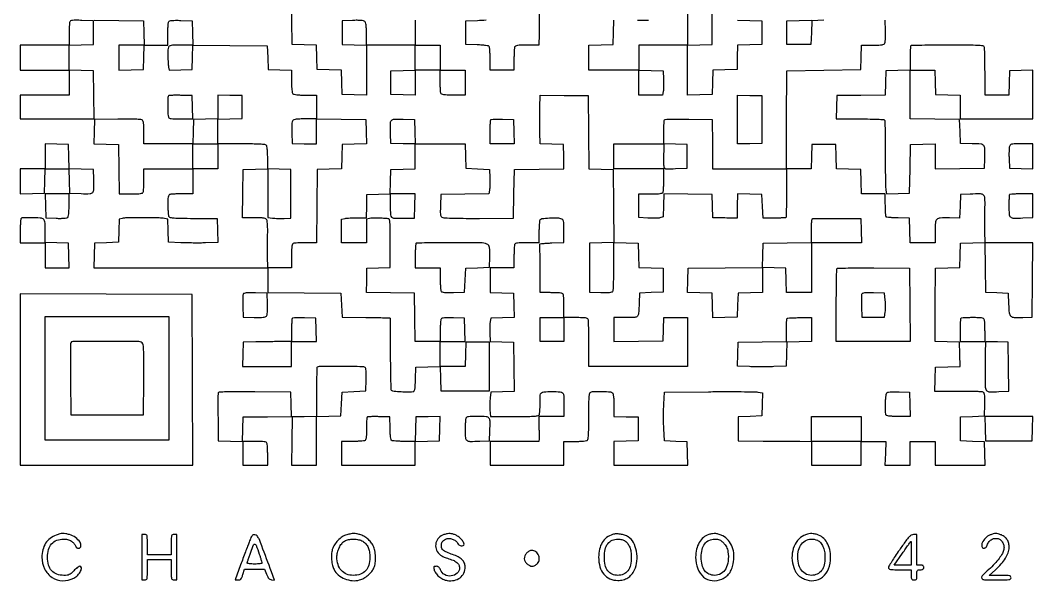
# Model space of a CAD drawing. Extents: x 179 to 1071, y 112 to 1107.
# Drawn here: x 179 to 1071, y 112 to 606 of the extents above; entities that cross this region are included whole.
import ezdxf

# ---------------------------------------------------------------- set-up
doc = ezdxf.new("R2010")
doc.units = 0

msp = doc.modelspace()

# ---------------------------------------------------------------- linework, layer by layer
for points in [[(527, 606), (527, 595), (527, 584), (505.5, 584), (484, 584), (484, 593.877555, 0.007345), (483.929838, 598.653266, 0.024181), (483.685192, 601.794146, 0.035127), (483.271246, 603.875583, 0.154085), (482.600715, 604.916414, 0.132968), (481.513859, 605.412685, 0.020746), (479.150171, 605.703614, 0.018924), (475.957683, 605.84141, 0.009044), (471.850715, 605.788859), (462.5, 605.5), (462.5, 595), (462.5, 584.5), (473.25, 584.216168), (484, 583.932337), (484, 561.932337), (484, 539.932337), (473.25, 540.216168), (462.5, 540.5), (462.216508, 551.216508), (461.933016, 561.933016), (451.216508, 562.216508), (440.5, 562.5), (440.216508, 573.216508), (439.933016, 583.933016), (429.216508, 584.216508), (418.5, 584.5), (418.23017, 605.73017), (417.96034, 626.96034)], [(636.273419, 616.670707, -0.000084), (636.201941, 607.245312, -0.000083), (636.136292, 598.954214, -0.000312), (636.090976, 593.75), (636, 584), (625.606989, 584, 0.005351), (620.039857, 583.940414, 0.030363), (617.086379, 583.69735, 0.063068), (615.398405, 583.23239, 0.205218), (614.606989, 582.418213, 0.07203), (614.367894, 581.361889, 0.005915), (614.178303, 578.534475, 0.007831), (614.044305, 575.140776, 0.005951), (614, 571.418213), (614, 562), (603.5, 562), (593, 562), (592.984687, 571.75, 0.007309), (592.922789, 575.573123, 0.010173), (592.747767, 578.991726, 0.006962), (592.504905, 581.827893, 0.117226), (592.199653, 582.711195, 0.199883), (591.411, 583.262532, 0.01918), (589.055937, 583.684251, 0.019108), (585.800174, 584.012968, 0.00836), (581.464966, 584.211195), (571.5, 584.5), (571.5, 595), (571.5, 605.5), (581.7397, 605.784869, 0.013482), (589.526579, 606.211819, 0.195806)], [(244, 606.039005), (265.75, 605.769502), (287.5, 605.5), (287.783832, 594.75), (288.067663, 584), (277.033832, 584), (266, 584), (266, 572.966168), (266, 561.932337), (276.75, 562.216168), (287.5, 562.5), (287.783832, 573.25), (288.067663, 584), (298.533832, 584), (309, 584), (309.015313, 593.75, -0.007755), (309.080714, 597.578609, -0.010675), (309.266219, 601.014355, -0.007585), (309.524351, 603.860149, -0.115445), (309.847958, 604.788231, -0.19692), (310.705135, 605.395734, -0.033714), (312.717063, 605.721018, -0.023663), (315.804805, 605.861823, -0.006827), (320.582645, 605.788231), (330.5, 605.5), (330.783832, 594.75), (331.067663, 584), (320.601219, 584, 0.004686), (314.657784, 583.944302, 0.035011), (311.849571, 583.694458, 0.087762), (310.338187, 583.170341, 0.190917), (309.574558, 582.23491, 0.070426), (309.16352, 579.792241, 0.007886), (309.105211, 574.142919, 0.010009), (309.250557, 568.43709, 0.033398), (309.670042, 564.715977), (310.173856, 561.931953), (320.336928, 562.215977), (330.5, 562.5), (330.78397, 573.263621), (331.06794, 584.027242), (363.78397, 583.763621), (396.5, 583.5), (397, 573), (397.5, 562.5), (407.75, 562.215017), (418, 561.930034), (418, 552.165017, 0.00874), (418.074375, 547.910654, 0.018513), (418.311444, 544.622935, 0.019392), (418.672291, 542.199003, 0.150838), (419.2, 541.2, 0.150969), (420.200304, 540.671932, 0.019349), (422.630442, 540.311224, 0.018472), (425.928253, 540.074295, 0.008695), (430.2, 540), (440, 540), (440, 529.5), (440, 519), (430.122445, 519, 0.007345), (425.346734, 518.929838, 0.024181), (422.205854, 518.685192, 0.035127), (420.124417, 518.271246, 0.154085), (419.083586, 517.600715, 0.132968), (418.587315, 516.513859, 0.020746), (418.296386, 514.150171, 0.018924), (418.15859, 510.957683, 0.009044), (418.211141, 506.850715), (418.5, 497.5), (429.25, 497.216168), (440, 496.932337), (440, 507.985671), (440, 519.039005), (461.75, 518.769502), (483.5, 518.5), (483.783485, 507.784171), (484.06697, 497.068343), (473.283485, 496.784171), (462.5, 496.5), (462.216508, 485.783492), (461.933016, 475.066984), (451.216508, 474.783492), (440.5, 474.5), (440.236147, 442.25), (439.972294, 410), (430.567934, 410, 0.005959), (426.850679, 409.955694, 0.007839), (423.461455, 409.821697, 0.005926), (420.637792, 409.632097, 0.072001), (419.581787, 409.393011, 0.205218), (418.76761, 408.601595, 0.063068), (418.30265, 406.913621, 0.030363), (418.059586, 403.960143, 0.005351), (418, 398.393011), (418, 388), (407.5, 388), (397, 388), (396.93983, 398.25, -0.001364), (396.925152, 402.921535, -0.000796), (396.931747, 408.523171, -0.000795), (396.956201, 414.132298, -0.001348), (396.996809, 418.828882, 0.008224), (396.97378, 423.339436, 0.017154), (396.777643, 426.847205, 0.017952), (396.447451, 429.452605, 0.133475), (395.934534, 430.578882, 0.152021), (394.880504, 431.26395, 0.036769), (392.81849, 431.684313, 0.024666), (389.684896, 431.930106, 0.007239), (384.857668, 432), (374.960225, 432), (375.230112, 453.25), (375.5, 474.5), (386.25, 474.783832), (397, 475.067663), (397, 453.647375), (397, 432.227088), (401.25, 431.678733, 0.016067), (403.301178, 431.480832, 0.00715), (406.014062, 431.345746, 0.007069), (408.891945, 431.284394, 0.009493), (411.5, 431.31519), (417.5, 431.5), (417.5, 453), (417.5, 474.5), (407.25, 474.784983), (397, 475.069966), (397, 484.834983, 0.00874), (396.925625, 489.089346, 0.018513), (396.688556, 492.377065, 0.019392), (396.327709, 494.800997, 0.150838), (395.8, 495.8, 0.175156), (394.538104, 496.391927, 0.00933), (390.045513, 496.721154, 0.010454), (383.593081, 496.937931, 0.003169), (373.8, 497), (353, 497), (353, 507.966168), (353, 518.932337), (363.75, 519.216168), (374.5, 519.5), (374.5, 529.5), (374.5, 539.5), (363.75, 539.783832), (353, 540.067663), (353, 529.567663), (353, 519.067663), (342.25, 518.783832), (331.5, 518.5), (331.216168, 507.75), (330.932337, 497), (309.466168, 497), (288, 497), (288, 506.877555, 0.007431), (287.929625, 511.612619, 0.023668), (287.686183, 514.765909, 0.033485), (287.27857, 516.870358, 0.156203), (286.62212, 517.89865, 0.155745), (285.27761, 518.441468, 0.008655), (280.705807, 518.70418, 0.010005), (274.276081, 518.833319, 0.003345), (264.87212, 518.771094), (244.5, 518.5), (244.216515, 507.784171), (243.93303, 497.068343), (254.716515, 496.784171), (265.5, 496.5), (265.769502, 474.75), (266.039005, 453), (276.412514, 453, 0.005366), (281.968078, 453.059623, 0.030411), (284.916741, 453.302749, 0.063154), (286.602242, 453.767793, 0.205063), (287.393011, 454.581787, 0.07203), (287.632106, 455.638111, 0.005915), (287.821697, 458.465525, 0.007831), (287.955695, 461.859224, 0.005951), (288, 465.581787), (288, 475), (309.5, 475), (331, 475), (331, 464), (331, 453), (321.581787, 453, 0.005951), (317.859224, 452.955695, 0.007831), (314.465525, 452.821697, 0.005915), (311.638111, 452.632106, 0.07203), (310.581787, 452.393011, 0.190061), (309.785864, 451.663266, 0.071459), (309.315682, 450.197627, 0.035402), (309.070745, 447.679954, 0.006995), (309.015313, 443.143011, 0.010026), (309.089934, 439.724252, 0.013065), (309.302617, 436.601572, 0.010699), (309.601717, 434.024175, 0.107124), (309.971868, 433.011278, 0.213937), (311.196866, 432.199067, 0.023054), (314.656671, 431.78939, 0.014653), (320.462635, 431.542734, 0.002402), (331.706555, 431.448861), (352.5, 431.375166), (352.783193, 420.750572), (353.066386, 410.125978), (342.283193, 409.812989, -0.005957), (337.359396, 409.728763, -0.003444), (331.436313, 409.738815, -0.003441), (325.492668, 409.830753, -0.005769), (320.5, 410), (309.5, 410.5), (309.215811, 420.678054), (308.931622, 430.856108), (306.215811, 431.332062, 0.040289), (301.431141, 431.778111, 0.002526), (287.244385, 431.882648, 0.002188), (272.891241, 431.853095, 0.049504), (268.784189, 431.418763), (266.068378, 430.856108), (265.784189, 420.678054), (265.5, 410.5), (255, 410), (244.5, 409.5), (244.216168, 398.75), (243.932337, 388), (320.466168, 388), (397, 388), (397, 377.013853), (397, 366.027706), (429.25, 365.763853), (461.5, 365.5), (462, 355), (462.5, 344.5), (483.414282, 344.252384, -0.001613), (491.458792, 344.131188, -0.002619), (498.29212, 343.97038, -0.000395), (504.342878, 343.791482, -0.191037), (504.693248, 343.640085, -0.195791), (504.842618, 343.285515, -0.000187), (504.947117, 334.309265, -0.001812), (505.023944, 324.256515, -0.001106), (505.045373, 312.387701, 0.002429), (505.09849, 300.456831, 0.003811), (505.272153, 290.201511, 0.00108), (505.510101, 281.29643, 0.134831), (505.835026, 280.234465, 0.229937), (507.093376, 279.456348, 0.008001), (512.983208, 278.949801, 0.015289), (519.356243, 278.699747, 0.019668), (525.216168, 278.879639, 0.241101), (526.132555, 279.432929, 0.093391), (526.682064, 280.857316, 0.03447), (527.001839, 283.674162, 0.004432), (527.216168, 289.75), (527.5, 300.5), (538.215829, 300.783485), (548.931657, 301.06697), (549.215829, 290.283485), (549.5, 279.5), (571, 279.5), (592.5, 279.5), (592.5, 301), (592.5, 322.5), (582, 322.5), (571.5, 322.5), (571.216168, 311.75), (570.932337, 301), (559.966168, 301), (549, 301), (549, 312), (549, 323), (560.034983, 323), (571.069966, 323), (570.784983, 333.25), (570.5, 343.5), (560.582645, 343.788231, 0.006827), (555.804805, 343.861823, 0.023663), (552.717063, 343.721018, 0.033714), (550.705135, 343.395734, 0.19692), (549.847958, 342.788231, 0.113964), (549.524772, 341.869999, 0.008157), (549.266219, 339.16123, 0.011132), (549.080746, 335.886984, 0.008167), (549.015313, 332.25), (549, 323), (538.019888, 323), (527.039775, 323), (526.769888, 344.25), (526.5, 365.5), (505.216371, 365.769986), (483.932742, 366.039971), (484.216371, 376.769986), (484.5, 387.5), (494.75, 387.784983), (505, 388.069966), (505, 409.534983, 0.001702), (504.95595, 422.472275, 0.018479), (504.72765, 427.685727, 0.048975), (504.249394, 430.335193, 0.308812), (503.25, 431.168965, 0.014066), (499.108108, 431.451561, 0.007845), (494.053654, 431.574426, 0.006793), (489.294433, 431.550765, 0.037698), (486.75, 431.311096), (484, 430.841089), (484, 420.420545), (484, 410), (473, 410), (462, 410), (462, 420.375), (462, 430.75), (465.125, 431.375, -0.028125), (466.82748, 431.61693, -0.006996), (469.635036, 431.816406, -0.00713), (472.859269, 431.954092, -0.007104), (476.090017, 432), (483.930034, 432), (484.215017, 442.25), (484.5, 452.5), (494.75, 452.784983), (505, 453.069966), (505, 442.651614, 0.010411), (505.165994, 434.680641, 0.202499), (506.196609, 432.49849, 0.1776), (508.532983, 431.569565, 0.00767), (517.5, 431.465944), (526.5, 431.5), (526.783832, 442.25), (527.067663, 453), (516, 453), (504.932337, 453), (505.216168, 463.75), (505.5, 474.5), (516.25, 474.783832), (527, 475.067663), (527, 486.033832), (527, 497), (548.966168, 497), (570.932337, 497), (571.216168, 486.25), (571.5, 475.5), (582, 475), (592.5, 474.5), (592.748108, 467, -0.007634), (592.803444, 463.891684, -0.007426), (592.764794, 460.754244, -0.007356), (592.649308, 457.998453, -0.027246), (592.456503, 456.269767), (591.91679, 453.039533), (570.708395, 452.769767), (549.5, 452.5), (549.213656, 442.739067, 0.004035), (549.082314, 436.561383, 0.050094), (549.285832, 434.225782, 0.147748), (549.929746, 432.990136, 0.114834), (551.213656, 432.170159, 0.077712), (552.941581, 431.847546, 0.001645), (561.640886, 431.619768, 0.003769), (571.838204, 431.463241, 0.002527), (583.5, 431.431092), (613.5, 431.5), (614, 453), (614.5, 474.5), (636.283633, 474.769596), (658.067266, 475.039192), (657.783633, 485.769596), (657.5, 496.5), (647.340048, 496.783989), (637.180096, 497.067978), (636.840048, 507.463455, -0.005238), (636.7338, 512.243402, -0.002925), (636.699469, 518.062996, -0.002917), (636.733524, 523.94857, -0.004734), (636.838997, 528.949095), (637.177994, 540.039257), (658.338997, 539.769629), (679.5, 539.5), (679.763809, 507.283692), (680.027617, 475.067383), (690.763809, 474.783692), (701.5, 474.5), (701.763808, 442.283972), (702.027617, 410.067944), (691.263808, 409.783972), (680.5, 409.5), (680.5, 388), (680.5, 366.5), (690.417355, 366.211769, 0.006827), (695.195195, 366.138177, 0.023663), (698.282937, 366.278982, 0.033714), (700.294865, 366.604266, 0.19692), (701.152042, 367.211769, 0.130376), (701.481255, 368.253532, 0.002272), (701.733781, 374.226833, 0.005576), (701.919662, 381.225379, 0.003666), (701.984687, 389.283832), (702, 410.067663), (712.75, 409.783832), (723.5, 409.5), (723.783492, 398.783492), (724.066984, 388.066984), (734.783492, 387.783492), (745.5, 387.5), (745.5, 377), (745.5, 366.5), (735, 366), (724.5, 365.5), (724.24922, 357, -0.007926), (723.829771, 347.756564, -0.170244), (722.785637, 345.27627, -0.199796), (720.471708, 344.184972, -0.011573), (712.480948, 344), (702, 344), (702, 333.480498), (702, 322.960995), (723.75, 323.230498), (745.5, 323.5), (745.784983, 333.75), (746.069966, 344), (756.534983, 344), (767, 344), (767, 322.5), (767, 301), (756.75, 300.92567, -0.001348), (751.338843, 300.901015, -0.00038), (742.901562, 300.891724, -0.000383), (733.365995, 300.895771, -0.000404), (724, 300.914488, 0.000074), (714.597325, 300.939484, 0.000069), (704.951563, 300.962372, 0.000068), (696.366539, 300.980388, 0.00023), (690.75, 300.988818), (680, 301), (680, 320.918213, 0.00284), (679.955997, 328.665423, 0.004216), (679.821697, 335.4501, 0.001919), (679.636501, 341.224124, 0.082815), (679.393011, 342.418213, 0.205218), (678.601595, 343.23239, 0.063068), (676.913621, 343.69735, 0.030363), (673.960143, 343.940414, 0.005351), (668.393011, 344), (658, 344), (658, 354.393011, 0.005351), (657.940414, 359.960143, 0.030363), (657.69735, 362.913621, 0.063068), (657.23239, 364.601595, 0.205218), (656.418213, 365.393011, 0.070946), (655.373807, 365.631778, 0.006338), (652.68135, 365.821697, 0.008159), (649.449196, 365.955669, 0.006277), (645.918213, 366), (637, 366), (637, 387, 0.001113), (636.981958, 395.103968, 0.00176), (636.926563, 402.051562, 0.000393), (636.851697, 408.148204, 0.077325), (636.75, 408.75, -0.474795), (636.945705, 409.058842, -0.00532), (639.73125, 409.363063, -0.011337), (643.145136, 409.621204, -0.006601), (647.25, 409.783832), (658, 410.067663), (658, 420.058583, 0.003895), (657.949418, 426.55166, 0.054245), (657.660283, 428.872118, 0.15464), (656.910921, 430.124524, 0.090604), (655.402241, 431.037168, 0.089758), (651.762346, 431.715644, 0.018421), (645.202153, 431.50834, 0.012933), (638.609669, 430.884866, 0.224944), (636.833314, 429.764536, 0.114529), (636.515762, 428.859726, 0.007956), (636.261917, 426.15427, 0.010974), (636.079668, 422.885292, 0.008023), (636.015313, 419.25), (636, 410), (625.606989, 410, 0.005351), (620.039857, 409.940414, 0.030363), (617.086379, 409.69735, 0.063068), (615.398405, 409.23239, 0.205218), (614.606989, 408.418213, 0.07203), (614.367894, 407.361889, 0.005915), (614.178303, 404.534475, 0.007831), (614.044305, 401.140776, 0.005951), (614, 397.418213), (614, 388), (603.5, 388), (593, 388), (593, 377.034983), (593, 366.069966), (603.25, 365.784983), (613.5, 365.5), (613.783473, 354.785353), (614.066946, 344.070705), (603.791339, 343.785353), (593.515732, 343.5), (593.007866, 340.64126, 0.031897), (592.831638, 339.075052, 0.007663), (592.74548, 336.461117, 0.007839), (592.739627, 333.451725, 0.007699), (592.827811, 330.425384), (593.155621, 323.068248), (603.327811, 322.784124), (613.5, 322.5), (613.769404, 300.785197), (614.038809, 279.070395), (603.769404, 278.785197), (593.5, 278.5), (593, 273.5, 0.013845), (592.832182, 271.172593, 0.007325), (592.746404, 268.279688, 0.007284), (592.745142, 265.31545, 0.011179), (592.838821, 262.75), (593.177642, 257), (614.481832, 257, 0.002055), (626.549959, 257.049604, 0.015963), (632.178772, 257.275685, 0.030178), (635.338979, 257.696571, 0.258446), (636.393011, 258.581787, 0.070792), (636.631732, 259.624523, 0.006399), (636.821697, 262.298855, 0.008206), (636.955666, 265.509236, 0.006324), (637, 269.0144, -0.013474), (637.179321, 275.667368, -0.192867), (638.15893, 277.775752, -0.178564), (640.356168, 278.708327, -0.011241), (647.5, 278.890559, -0.012975), (654.67426, 278.72606, -0.197542), (656.878189, 277.691359, -0.17721), (657.840537, 275.356967, -0.010061), (658, 267.432612), (658, 257), (646.939812, 257), (635.879624, 257), (636.005865, 248.25, -0.001027), (636.04936, 244.734939, -0.001212), (636.07562, 241.409375, -0.001058), (636.085045, 238.601305, -0.007648), (636.066053, 237.25), (636, 235), (614.5, 235), (593, 235), (593, 224.5), (593, 214), (625.5, 214), (658, 214), (658, 224.5), (658, 235), (667.8, 235, 0.008695), (672.071747, 235.074295, 0.018472), (675.369558, 235.311224, 0.019349), (677.799696, 235.671932, 0.150969), (678.8, 236.2, 0.17439), (679.389768, 237.45245, 0.009688), (679.720287, 241.827164, 0.01072), (679.937595, 248.106122, 0.003289), (680, 257.593011, -0.002197), (680.050113, 268.997733, -0.01678), (680.277098, 274.354935, -0.03233), (680.70203, 277.358607, -0.255133), (681.581787, 278.393011, -0.087326), (684.868036, 279.032511, -0.012209), (691.81935, 278.98781, -0.008428), (698.924892, 278.648595, -0.182186), (700.8, 277.8, -0.150842), (701.32772, 276.800954, -0.01939), (701.688563, 274.376818, -0.018512), (701.925628, 271.088767, -0.008739), (702, 266.833832), (702, 257.067663), (712.75, 256.783832), (723.5, 256.5), (723.5, 246), (723.5, 235.5), (712.75, 235.216168), (702, 234.932337), (702, 224.466168), (702, 214), (734.534983, 214), (767.069966, 214), (766.784983, 224.25), (766.5, 234.5), (756.5, 235), (746.5, 235.5), (746, 246.25, -0.007319), (745.844124, 251.143845, -0.004301), (745.79375, 257, -0.004301), (745.844124, 262.856155, -0.007319), (746, 267.75), (746.5, 278.5), (785.5, 278.793658, -0.00153), (800.753032, 278.861826, -0.00218), (814.302248, 278.821847, -0.001205), (825.751832, 278.710561, -0.032341), (828.78425, 278.477249), (833.0685, 277.867182), (832.78425, 267.683591), (832.5, 257.5), (822, 257), (811.5, 256.5), (811.5, 246), (811.5, 235.5), (833.5, 235.320665, 0.000052), (842.674575, 235.246823, 0.000048), (852.048437, 235.173251, 0.000048), (860.365361, 235.109579, 0.000166), (865.75, 235.070665), (876, 235), (876, 224.5), (876, 214), (898, 214), (920, 214), (920, 224.5), (920, 235), (930.75, 235.00211), (941.5, 235.00422), (941.185662, 224.50211), (940.871323, 214), (951.935662, 214), (963, 214), (963, 224.5), (963, 235), (974, 235), (985, 235), (985, 224.5), (985, 214), (1007.034983, 214), (1029.069966, 214), (1028.784983, 224.25), (1028.5, 234.5), (1018, 235), (1007.5, 235.5), (1007.5, 246), (1007.5, 256.5), (1018, 257), (1028.5, 257.5), (1028.788231, 267.417355, 0.006892), (1028.861065, 272.186171, 0.023491), (1028.719891, 275.287814, 0.033233), (1028.394279, 277.319727, 0.190435), (1027.788231, 278.202357, 0.126042), (1026.841025, 278.539517, 0.007539), (1023.794043, 278.771927, 0.010934), (1020.116063, 278.916114, 0.007831), (1016, 278.922923, -0.00193), (1011.23499, 278.874573, -0.001151), (1005.563499, 278.851971, -0.001152), (999.912538, 278.855469, -0.001994), (995.216168, 278.887922), (984.932337, 279), (985.216168, 289.75), (985.5, 300.5), (996.283485, 300.784171), (1007.06697, 301.068343), (1006.783485, 311.784171), (1006.5, 322.5), (995.736192, 322.783972), (984.972383, 323.067944), (985.236192, 355.283972), (985.5, 387.5), (996.216508, 387.783492), (1006.933016, 388.066984), (1007.216508, 398.783492), (1007.5, 409.5), (1018.230404, 409.783633), (1028.960808, 410.067266), (1029.230404, 388.283633), (1029.5, 366.5), (1039.5, 366), (1049.5, 365.5), (1049.78602, 355.765906, 0.018563), (1050.288309, 348.223421, 0.181953), (1051.69017, 345.419268, 0.179528), (1054.602547, 344.215405, 0.01798), (1062.259538, 344.209712), (1070.5, 344.5), (1070.763664, 377.25), (1071.027329, 410), (1050.013664, 410), (1029, 410), (1028.914061, 420.25, -0.00191), (1028.892623, 424.947798, -0.001083), (1028.900725, 430.635728, -0.001082), (1028.933707, 436.367535, -0.001783), (1028.98934, 441.212054, 0.012933), (1028.900453, 449.430724, 0.204244), (1027.735056, 451.908602, 0.182712), (1025.080826, 452.928295, 0.010014), (1016, 452.795054), (1007.5, 452.5), (1007, 442.065722), (1006.5, 431.631443), (997.704684, 431.826653, 0.015735), (989.53858, 431.750904, 0.179481), (986.615159, 430.528927, 0.189304), (985.276959, 427.726614, 0.017835), (985, 419.964816), (985, 410), (974.033832, 410), (963.067663, 410), (962.783832, 420.75), (962.5, 431.5), (952.560598, 431.772735, -0.005103), (948.710893, 431.917699, -0.007801), (945.376729, 432.129521, -0.003444), (942.555841, 432.372536, -0.174895), (942.062331, 432.604335, -0.174373), (941.694292, 433.38585, -0.008212), (941.462677, 436.333159, -0.008696), (941.264525, 440.772269, -0.002012), (941.091064, 448.25), (941, 453), (930.533832, 453), (920.067663, 453), (919.783832, 463.75), (919.5, 474.5), (908.783492, 474.783492), (898.066984, 475.066984), (897.783492, 485.783492), (897.5, 496.5), (887, 496.5), (876.5, 496.5), (876.216168, 485.75), (875.932337, 475), (864.955546, 475), (853.978755, 475), (854.239377, 518.25), (854.5, 561.5), (887, 562), (919.5, 562.5), (919.783832, 573.25), (920.067663, 584), (929.998648, 584, 0.005385), (935.524379, 584.059517, 0.035098), (938.289555, 584.31382, 0.079858), (939.85055, 584.833289, 0.168676), (940.714816, 585.75, 0.082259), (941.155485, 587.42264, 0.017018), (941.336874, 590.471603, 0.012015), (941.343067, 595.025339, 0.003275), (941.132935, 602.215017), (941, 605.930034)], [(811, 606.067663), (821.75, 605.783832), (832.5, 605.5), (832.5, 595), (832.5, 584.5), (821.783492, 584.216508), (811.066984, 583.933016), (810.783492, 573.216508), (810.5, 562.5), (799.783492, 562.216508), (789.066984, 561.933016), (788.783492, 551.216508), (788.5, 540.5), (777.75, 540.216168), (767, 539.932337), (767, 561.966168), (767, 584), (745.5, 584), (724, 584), (724, 573.033832), (724, 562.067663), (734.75, 561.783832), (745.5, 561.5), (745.80649, 554, -0.008667), (745.879612, 550.890231, -0.00841), (745.846169, 547.748438, -0.008349), (745.724159, 544.987404, -0.030569), (745.511177, 543.25), (744.909374, 540), (734.454687, 540), (724, 540), (724, 551), (724, 562), (702, 562), (680, 562), (680, 572.966168), (680, 583.932337), (690.75, 584.216168), (701.5, 584.5), (701.783832, 595.25), (702.067663, 606)], [(722.833832, 606, 0.003175), (732.609845, 606.062087, 0.010469)]]:
    msp.add_lwpolyline(points, format="xyb")
for points in [[(767, 605.466168), (767, 583.932337), (777.75, 584.216168), (788.5, 584.5), (788.748715, 605.75), (788.997429, 627), (777.998715, 627), (767, 627)], [(832.5, 518.5), (832.5, 497.5), (821.75, 497.216168), (811, 496.932337), (811, 518.5), (811, 540.067663), (821.75, 539.783832), (832.5, 539.5)], [(353, 486), (353, 475), (342, 475), (331, 475), (331, 486), (331, 497), (342, 497), (353, 497)], [(179, 289.506286), (179, 214), (255.006326, 214), (331.012652, 214), (330.756326, 289.25), (330.5, 364.5), (254.75, 364.756286), (179, 365.012572)], [(310, 290.5), (310, 236), (255.5, 236), (201, 236), (201, 290.5), (201, 345), (255.5, 345), (310, 345)], [(658, 333.5), (658, 323), (647.5, 323), (637, 323), (637, 333.5), (637, 344), (647.5, 344), (658, 344)], [(920, 246), (920, 235), (898, 235), (876, 235), (876, 246), (876, 257), (898, 257), (920, 257)], [(1029.216168, 246.25), (1029.5, 235.5), (1050, 235.5), (1070.5, 235.5), (1070.783832, 246.25), (1071.067663, 257), (1050, 257), (1028.932337, 257)]]:
    msp.add_lwpolyline(points, close=True)
for points in [[(222.619905, 604.451872, 0.071617), (222.375852, 603.377748, 0.006076), (222.182097, 600.544363, 0.007957), (222.045258, 597.143198, 0.006075), (222, 593.418213), (222, 584), (200.5, 584), (179, 584), (179, 573), (179, 562), (200.5, 562), (222, 562), (222, 551), (222, 540), (200.5, 540), (179, 540), (179, 529.5), (179, 519), (211.519888, 519), (244.039775, 519), (243.769888, 540.25), (243.5, 561.5), (232.75, 561.783832), (222, 562.067663), (222, 573), (222, 583.932337), (232.75, 584.216168), (243.5, 584.5), (243.5, 595), (243.5, 605.5), (233.369905, 605.783659, 0.005077), (227.789027, 605.883234, 0.032748), (224.976461, 605.720524, 0.074653), (223.405548, 605.281886, 0.198307)], [(549, 573), (549, 562), (560, 562), (571, 562), (571, 551), (571, 540), (560.606989, 540, -0.005351), (555.039857, 540.059586, -0.030363), (552.086379, 540.30265, -0.063068), (550.398405, 540.76761, -0.205218), (549.606989, 541.581787, -0.07203), (549.367894, 542.638111, -0.005915), (549.178303, 545.465525, -0.007831), (549.044305, 548.859224, -0.005951), (549, 552.581787), (549, 562), (538, 562), (527, 562), (527, 550.966168), (527, 539.932337), (516.25, 540.216168), (505.5, 540.5), (505.5, 551), (505.5, 561.5), (516.25, 561.783832), (527, 562.067663), (527, 573.033832), (527, 584), (538, 584), (549, 584)], [(963.666667, 583.333333, 0.178489), (963.399823, 582.754766, 0.004541), (963.195833, 579.837021, 0.009138), (963.048278, 576.362473, 0.006042), (963, 572.367165), (963, 562.067663), (952.25, 561.783832), (941.5, 561.5), (941.216369, 550.76979), (940.932738, 540.03958), (919.716369, 539.76979), (898.5, 539.5), (898.215017, 529.25), (897.930034, 519), (918.906, 519, -0.003616), (927.740472, 518.936115, -0.008073), (934.455486, 518.730509, -0.003692), (939.747448, 518.443725, -0.243577), (940.506607, 517.98931, -0.133414), (940.759873, 517.135345, -0.000788), (940.938185, 508.833338, -0.003222), (941.066069, 499.328789, -0.002036), (941.098652, 488.23931, 0.001901), (941.128667, 476.990291, 0.002691), (941.247353, 466.97759, 0.001537), (941.418917, 458.530902, 0.038218), (941.650639, 456.216315), (942.23522, 452.932631), (952.36761, 453.216315), (962.5, 453.5), (963, 475), (963.5, 496.5), (974.25, 496.783832), (985, 497.067663), (985, 486.014329), (985, 474.960995), (1006.75, 475.230498), (1028.5, 475.5), (1028.795054, 484, 0.010012), (1028.925177, 492.86687, 0.174565), (1027.948742, 495.533568, 0.200378), (1025.54295, 496.781878, 0.013827), (1017.7397, 497.215131), (1007.5, 497.5), (1007, 508), (1006.5, 518.5), (984.75, 518.769502), (963, 519.039005), (963, 540.519502), (963, 562), (973.966168, 562), (984.932337, 562), (985.216168, 551.25), (985.5, 540.5), (996.25, 540.216168), (1007, 539.932337), (1007, 529.466168), (1007, 519), (1039, 519), (1071, 519), (1071, 540.534983), (1071, 562.069966), (1060.75, 561.784983), (1050.5, 561.5), (1050.216168, 550.75), (1049.932337, 540), (1039.466168, 540), (1029, 540), (1029, 560.418213, 0.002771), (1028.956005, 568.357109, 0.004125), (1028.821697, 575.303225, 0.001841), (1028.636631, 581.220565, 0.083055), (1028.393011, 582.418213, 0.278712), (1027.202148, 583.343899, 0.017064), (1022.528322, 583.732753, 0.010947), (1014.354937, 583.953394, 0.001274), (996.059678, 584, 0.001967), (983.848591, 583.951968, 0.003178), (973.457114, 583.804167, 0.000574), (964.302448, 583.605242, 0.192974)], [(309.699448, 539.366114, 0.193402), (309.114208, 537.994573, 0.004076), (309.015901, 530.475546, 0.006902), (309.080023, 523.256213, 0.086143), (309.606989, 520.581787, 0.205495), (310.399564, 519.767284, 0.062914), (312.091976, 519.302474, 0.030277), (315.054089, 519.059519, 0.005326), (320.641972, 519), (331.069966, 519), (330.784983, 529.25), (330.5, 539.5), (320.449448, 539.782781, 0.006672), (316.547259, 539.840477, 0.010046), (313.145783, 539.777033, 0.005301), (310.300668, 539.636532, 0.183378)], [(526.784178, 507.715822), (527.068357, 496.931643), (516.284178, 497.215822), (505.5, 497.5), (505.204946, 506, -0.009619), (505.065344, 515.028591, -0.179386), (506.048609, 517.650621, -0.210395), (508.4457, 518.785832, -0.013848), (516.277755, 518.784677), (526.5, 518.5)], [(613.783832, 507.75), (614.067663, 497), (603.533832, 497), (593, 497), (593, 507.333333, -0.006326), (593.050742, 511.343969, -0.009524), (593.20576, 514.83701, -0.00491), (593.420396, 517.763196, -0.177417), (593.700461, 518.367127, -0.182377), (594.297812, 518.637197, -0.005798), (597.000338, 518.778463, -0.010544), (600.240283, 518.841782, -0.007041), (603.950461, 518.783794), (613.5, 518.5)], [(788.769502, 496.75), (789.039005, 475), (821.519502, 475), (854, 475), (854.06017, 464.25, -0.002173), (854.075531, 451.96315, -0.003736), (853.967334, 441.726533, -0.000817), (853.793233, 432.879412, -0.19338), (853.480927, 432.147593, -0.18355), (853.11546, 431.98336, -0.00198), (850.322446, 431.828696, -0.005908), (847.072031, 431.700102, -0.003771), (843.290434, 431.623768), (833.5, 431.5), (833, 442), (832.5, 452.5), (821.784171, 452.783485), (811.068343, 453.06697), (810.784171, 442.313367), (810.5, 431.559765), (803, 431.722392, 0.000144), (799.892804, 431.78887, 0.000141), (796.758714, 431.854135, 0.000139), (794.005162, 431.909938, 0.000526), (792.284983, 431.942509), (789.069966, 432), (788.784983, 442.25), (788.5, 452.5), (767.285202, 452.769785), (746.070403, 453.03957), (745.785202, 442.83969), (745.5, 432.639811), (742.589847, 431.863557, -0.049614), (740.975133, 431.600449, -0.011603), (738.231596, 431.492919, -0.011849), (735.054745, 431.517471, -0.011385), (731.839847, 431.691869), (724, 432.296435), (724, 442.648217), (724, 453), (734.393011, 453, 0.005351), (739.960143, 453.059586, 0.030363), (742.913621, 453.30265, 0.063068), (744.601595, 453.76761, 0.205218), (745.393011, 454.581787, 0.07203), (745.632106, 455.638111, 0.005915), (745.821697, 458.465525, 0.007831), (745.955695, 461.859224, 0.005951), (746, 465.581787), (746, 475), (724, 475), (702, 475), (702, 486), (702, 497), (724, 497), (746, 497), (746, 507.333333, -0.006199), (746.049715, 511.342987, -0.009353), (746.201626, 514.832876, -0.004745), (746.411818, 517.759532, -0.177895), (746.686388, 518.353055, -0.192368), (747.323998, 518.626628, -0.001402), (753.21171, 518.758585, -0.005018), (760.00418, 518.823589, -0.003162), (767.936388, 518.769721), (788.5, 518.5)], [(201, 486.034983), (201, 475), (190, 475), (179, 475), (179, 463.966168), (179, 452.932337), (189.75, 453.216168), (200.5, 453.5), (200.783832, 464.25), (201.067663, 475), (211.5, 475), (221.932337, 475), (222.216168, 464.25), (222.5, 453.5), (232.722245, 453.215323, 0.013848), (240.5543, 453.214168, 0.210395), (242.951391, 454.349379, 0.179386), (243.934656, 456.971409, 0.009619), (243.795054, 466), (243.5, 474.5), (232.783492, 474.783492), (222.066984, 475.066984), (221.783492, 485.783492), (221.5, 496.5), (211.25, 496.784983), (201, 497.069966)], [(745.9, 490.034983, 0.000453), (745.861718, 487.158304, 0.000478), (745.829375, 484.332151, 0.000456), (745.806043, 481.895281, 0.002165), (745.8, 480.5, 0.027418), (746.002757, 476.805212, 0.253459), (746.884427, 475.533212, 0.119902), (748.831797, 475.078144, 0.004674), (756.25, 475.215017), (766.5, 475.5), (766.5, 486), (766.5, 496.5), (756.25, 496.784983), (746, 497.069966)], [(1050.473998, 494.75, 0.047969), (1050.270341, 493.400533, 0.007225), (1050.16227, 490.664062, 0.008052), (1050.13333, 487.419301, 0.006878), (1050.204946, 484), (1050.5, 475.5), (1060.75, 475.215017), (1071, 474.930034), (1071, 485.965017), (1071, 497), (1061.019052, 497, 0.003995), (1054.760766, 496.949995, 0.048598), (1052.379426, 496.679513, 0.149208), (1051.174173, 496.010953, 0.131365)], [(201.216168, 442.408193), (201.5, 431.816387), (210.5, 431.49899, 0.010241), (214.157259, 431.444967, 0.015966), (217.305808, 431.563537, 0.013742), (219.808803, 431.807227, 0.142313), (220.75, 432.213241, 0.169264), (221.321361, 433.154726, 0.02401), (221.692252, 435.42274, 0.020522), (221.928417, 438.650076, 0.008002), (222, 443.122445), (222, 453), (211.466168, 453), (200.932337, 453)], [(1050.666667, 452.333333, 0.17604), (1050.400473, 451.763307, 0.005394), (1050.195833, 449.131169, 0.010012), (1050.048314, 445.979912, 0.006689), (1050, 442.368517, 0.017724), (1050.255816, 435.154068, 0.199394), (1051.513227, 432.644681, 0.178397), (1054.25107, 431.615471, 0.013692), (1062.25, 431.782559), (1071, 432.205232), (1071, 442.602616), (1071, 453), (1061.166667, 453, 0.006327), (1057.350087, 452.951706, 0.009526), (1054.026042, 452.804167, 0.004912), (1051.241448, 452.599886, 0.177413)], [(179.666667, 431.333333, 0.178563), (179.399803, 430.754503, 0.004516), (179.195833, 427.827083, 0.009111), (179.048276, 424.341612, 0.006022), (179, 420.333333), (179, 410), (190, 410), (201, 410), (201, 399), (201, 388), (211.533832, 388), (222.067663, 388), (221.783832, 398.75), (221.5, 409.5), (211.25, 409.784983), (201, 410.069966), (201, 419.999799, 0.005179), (200.940683, 425.726834, 0.038492), (200.675239, 428.436227, 0.091282), (200.100974, 429.977457, 0.135997), (199.065741, 430.964816, 0.109979), (196.403535, 431.708258, 0.008563), (188.974182, 431.976716, 0.006027), (181.335835, 432.029731, 0.197584)], [(919.783832, 420.632081), (920.067663, 410), (898.033832, 410), (876, 410), (876, 388), (876, 366), (865.033832, 366), (854.067663, 366), (853.783832, 376.75), (853.5, 387.5), (843.25, 387.784983), (833, 388.069966), (833, 377.068815), (833, 366.067663), (822.25, 365.783832), (811.5, 365.5), (811, 355), (810.5, 344.5), (799.784171, 344.216515), (789.068343, 343.93303), (788.784171, 354.716515), (788.5, 365.5), (777.716515, 365.784171), (766.93303, 366.068343), (767.216515, 376.784171), (767.5, 387.5), (800.216306, 387.763621), (832.932613, 388.027242), (833.216306, 398.763621), (833.5, 409.5), (854.75, 409.769888), (876, 410.039775), (876, 420.436554, -0.008229), (876.068482, 424.597227, -0.014966), (876.282022, 427.990572, -0.009671), (876.582952, 430.663349, -0.286768), (876.998364, 431.166667, -0.077545), (877.784282, 431.299521, -0.000694), (883.799252, 431.367445, -0.00237), (890.722396, 431.40319, -0.001526), (898.748364, 431.382081), (919.5, 431.264163)], [(527.666737, 409.333404, 0.178561), (527.399846, 408.754521, 0.004516), (527.195854, 405.827104, 0.009112), (527.048282, 402.341617, 0.006022), (527, 398.333333), (527, 388), (538, 388), (549, 388), (549.015313, 378.25, 0.007755), (549.080714, 374.421391, 0.010675), (549.266219, 370.985645, 0.007585), (549.524351, 368.139851, 0.115445), (549.847958, 367.211769, 0.19692), (550.705135, 366.604266, 0.033714), (552.717063, 366.278982, 0.023663), (555.804805, 366.138177, 0.006827), (560.582645, 366.211769), (570.5, 366.5), (571, 377), (571.5, 387.5), (582, 388), (592.5, 388.5), (592.788833, 397.243181, 0.036481), (592.449075, 405.752465, 0.279804), (590.105656, 408.781351, 0.089314), (584.615258, 409.828705, 0.002344), (559.647713, 409.969876, 0.001995), (547.594639, 409.93344, 0.003222), (537.336178, 409.795397, 0.000589), (528.302217, 409.604952, 0.193134)], [(962.763853, 355.25), (963.027706, 323), (952.763853, 322.926805, -0.00126), (944.527276, 322.888824, -0.000694), (934.455126, 322.881746, -0.00058), (922.339842, 322.904102, -0.000334), (907.75, 322.957682), (898, 323), (898, 354.833333, -0.002001), (898.049029, 367.086392, -0.003231), (898.199888, 377.515513, -0.000593), (898.402981, 386.698691, -0.192864), (898.680468, 387.347135, -0.194926), (899.328722, 387.621499, -0.000608), (908.434599, 387.750224, -0.003285), (918.778546, 387.815907, -0.002034), (930.930468, 387.763802), (962.5, 387.5)], [(375.442274, 364.710164, 0.081166), (375.248144, 363.773814, 0.005233), (375.158783, 360.980936, 0.007531), (375.137174, 357.634259, 0.005535), (375.210159, 353.924983), (375.5, 344.5), (385.099013, 344.215609, 0.006919), (389.934286, 344.139302, 0.027023), (392.918097, 344.294874, 0.044369), (394.833212, 344.67274, 0.149751), (395.887872, 345.364894, 0.1305), (396.403112, 346.478955, 0.02258), (396.703385, 348.802758, 0.019663), (396.843411, 351.980927, 0.008898), (396.788859, 356.149285), (396.5, 365.5), (386.232115, 365.785181, 0.005823), (381.049899, 365.868732, 0.025951), (378.012272, 365.724596, 0.043922), (376.172333, 365.376284, 0.236652)], [(920.44275, 364.711405, 0.081149), (920.248444, 363.774362, 0.00524), (920.158923, 360.981301, 0.007536), (920.137209, 357.634347, 0.00554), (920.210159, 353.924983), (920.5, 344.5), (930.5, 344.5), (940.5, 344.5), (941.08534, 348.886315, 0.022863), (941.269448, 350.99849, 0.010307), (941.326793, 353.780045, 0.01018), (941.266834, 356.724741, 0.013684), (941.08534, 359.386315), (940.5, 365.5), (930.732592, 365.786422, 0.006215), (925.820487, 365.869374, 0.027145), (922.9185, 365.724677, 0.046335), (921.158442, 365.373938, 0.232847)], [(418.699448, 343.366114, 0.176241), (418.420111, 342.767337, 0.005323), (418.205463, 339.983588, 0.009942), (418.050687, 336.652202, 0.006636), (418, 332.833333), (418, 323), (407.75, 322.902492, 0.000362), (403.032594, 322.8542, 0.000201), (397.279688, 322.788832, 0.0002), (391.45558, 322.717978, 0.000324), (386.5, 322.652492), (375.5, 322.5), (375.216168, 311.75), (374.932337, 301), (396.466168, 301), (418, 301), (418, 312), (418, 323), (429.034983, 323), (440.069966, 323), (439.784983, 333.25), (439.5, 343.5), (429.449448, 343.782781, 0.006672), (425.547259, 343.840477, 0.010046), (422.145783, 343.777033, 0.005301), (419.300668, 343.636532, 0.183378)], [(876, 333.533832), (876, 323.067663), (865.25, 322.783832), (854.5, 322.5), (854.217057, 311.837601), (853.934114, 301.175203), (842.896523, 300.837601, -0.004776), (837.911622, 300.732779, -0.002919), (832.027905, 300.699624, -0.002925), (826.198828, 300.734914, -0.005192), (821.396568, 300.841971), (810.934202, 301.183942), (811.217101, 311.841971), (811.5, 322.5), (832.75, 322.769888), (854, 323.039775), (854, 332.853221, -0.006339), (854.048294, 336.662176, -0.009543), (854.195833, 339.9798, -0.004928), (854.400127, 342.75872, -0.177365), (854.666667, 343.333333, -0.178563), (855.245497, 343.600197, -0.004516), (858.172917, 343.804167, -0.009111), (861.658388, 343.951724, -0.006022), (865.666667, 344), (876, 344)], [(1007.666667, 343.333333, 0.177413), (1007.400114, 342.758552, 0.004912), (1007.195833, 339.973958, 0.009526), (1007.048294, 336.649913, 0.006327), (1007, 332.833333), (1007, 323), (1018, 323), (1029, 323), (1029, 331.918213, 0.006277), (1028.955669, 335.449196, 0.008159), (1028.821697, 338.68135, 0.006338), (1028.631778, 341.373807, 0.070946), (1028.393011, 342.418213, 0.199759), (1027.624187, 343.225925, 0.066055), (1026.020372, 343.693741, 0.032092), (1023.231606, 343.939041, 0.005893), (1018.059678, 344, 0.006396), (1014.284117, 343.951702, 0.009619), (1010.994614, 343.804167, 0.005003), (1008.240534, 343.599816, 0.177151)], [(223.453816, 321.740243, 0.089548), (223.261817, 320.729866, 0.000598), (223.19019, 311.747155, 0.00234), (223.168607, 301.460077, 0.00149), (223.235201, 289.490243), (223.5, 258.5), (255.5, 258.5), (287.5, 258.5), (287.765726, 289.5, 0.001225), (287.879013, 308.006621, 0.012082), (287.71941, 315.793845, 0.024457), (287.315418, 320.099227, 0.201729), (286.324597, 321.75, 0.157681), (282.495237, 323.016106, 0.001671), (254.221233, 323.106234, 0.001077), (225.335041, 323.03952, 0.309316)], [(1029.700461, 322.367127, 0.189219), (1029.416419, 321.716065, 0.001354), (1029.20576, 315.640021, 0.004899), (1029.050541, 308.633537, 0.003088), (1029, 300.449965, 0.003038), (1029.101702, 283.710082, 0.126622), (1030.034507, 280.25995, 0.262365), (1032.495063, 278.779416, 0.016507), (1041.269296, 278.818919), (1050.038592, 279.148042), (1049.769296, 300.824021), (1049.5, 322.5), (1039.950461, 322.783794, 0.007041), (1036.240283, 322.841782, 0.010544), (1033.000338, 322.778463, 0.005798), (1030.297812, 322.637197, 0.182377)], [(440.63023, 300.296897, 0.190314), (440.374257, 299.706774, 0.001102), (440.18513, 293.595068, 0.004415), (440.045455, 286.577646, 0.002768), (440, 278.367165), (440, 257.067663), (429.25, 256.783832), (418.5, 256.5), (418.230112, 235.25), (417.960225, 214), (428.980112, 214), (440, 214), (440, 235.466168), (440, 256.932337), (450.75, 257.216168), (461.5, 257.5), (462, 268), (462.5, 278.5), (473, 279), (483.5, 279.5), (483.788231, 289.417355, 0.006803), (483.862102, 294.198529, 0.023727), (483.721431, 297.281172, 0.033896), (483.39626, 299.285753, 0.199357), (482.788231, 300.133611, 0.137542), (480.491415, 300.798393, 0.001124), (461.490399, 300.914689, 0.000837), (442.225154, 300.957046, 0.199049)], [(353.434825, 277.690751, 0.088201), (353.248346, 276.723524, 0.001254), (353.177208, 270.797702, 0.003436), (353.159128, 263.909309, 0.002252), (353.228584, 255.973), (353.5, 235.5), (364.25, 235.216168), (375, 234.932337), (375, 224.466168), (375, 214), (386, 214), (397, 214), (397, 222.918213, 0.006277), (396.955669, 226.449196, 0.008159), (396.821697, 229.68135, 0.006338), (396.631778, 232.373807, 0.070946), (396.393011, 233.418213, 0.205485), (395.600474, 234.232706, 0.062919), (393.908208, 234.697521, 0.03028), (390.946379, 234.940479, 0.005326), (385.359179, 235), (374.932337, 235), (375.216168, 245.75), (375.5, 256.5), (396.783629, 256.769986), (418.067258, 257.039971), (417.783629, 267.769986), (417.5, 278.5), (385.70624, 278.717752, 0.001676), (369.653474, 278.773895, 0.00799), (360.482501, 278.628675, 0.00578), (354.357261, 278.362835, 0.295544)], [(962.783832, 267.75), (963.067663, 257), (952.640821, 257, -0.00628), (947.573325, 257.063651, -0.023847), (944.416011, 257.293925, -0.034974), (942.42458, 257.677759, -0.240498), (941.70593, 258.32395, -0.077439), (941.511884, 259.226218, -0.005429), (941.391495, 261.818325, -0.007586), (941.328126, 264.926847, -0.005637), (941.348942, 268.36053, -0.008361), (941.494775, 272.640834, -0.029485), (941.796132, 275.376083, -0.046789), (942.26938, 277.139469, -0.1602), (943, 278.055243, -0.117185), (944.031666, 278.427605, -0.011309), (946.703125, 278.669919, -0.013884), (949.943633, 278.799846, -0.010538), (953.5, 278.768663), (962.5, 278.5)], [(484.700461, 256.367127, 0.175928), (484.420804, 255.76861, 0.005434), (484.20576, 253.015313, 0.010052), (484.050765, 249.718243, 0.006718), (484, 245.940322, -0.005893), (483.939041, 240.768394, -0.032092), (483.693741, 237.979628, -0.066055), (483.225925, 236.375813, -0.199759), (482.418213, 235.606989, -0.07203), (481.361889, 235.367894, -0.005915), (478.534475, 235.178303, -0.007831), (475.140776, 235.044305, -0.005951), (471.418213, 235), (462, 235), (462, 224.5), (462, 214), (494.5, 214), (527, 214), (527, 224.466168), (527, 234.932337), (537.75, 235.216168), (548.5, 235.5), (548.784178, 246.284178), (549.068357, 257.068357), (538.284178, 256.784178), (527.5, 256.5), (527.216168, 245.75), (526.932337, 235), (517.216168, 235.015313, -0.007334), (513.406013, 235.077213, -0.010202), (509.998336, 235.252233, -0.006997), (507.171517, 235.495121, -0.117134), (506.288805, 235.800347, -0.199883), (505.737468, 236.589, -0.01918), (505.315749, 238.944063, -0.019108), (504.987032, 242.199826, -0.00836), (504.788805, 246.535034), (504.5, 256.5), (494.950461, 256.783794, 0.007041), (491.240283, 256.841782, 0.010544), (488.000338, 256.778463, 0.005798), (485.297812, 256.637197, 0.182377)], [(571.606989, 255.418213, 0.070903), (571.368235, 254.374278, 0.006355), (571.178303, 251.686947, 0.008172), (571.044332, 248.460948, 0.00629), (571, 244.937265, 0.018396), (571.247889, 238.202118, 0.216958), (572.475084, 235.960401, 0.161461), (575.164284, 235.06185, 0.009253), (584, 235.204946), (592.5, 235.5), (592.795054, 244, 0.009652), (592.932406, 252.921142, 0.172963), (591.974169, 255.575505, 0.208519), (589.614895, 256.775922, 0.014882), (582.087937, 257, 0.005765), (576.828545, 256.939362, 0.031694), (574.003282, 256.694582, 0.065386), (572.380901, 256.227398, 0.201)], [(210.655189, 152.541351, 0.080565), (205.385876, 149.640227, 0.0836), (201.381089, 145.253553, 0.079489), (198.89232, 139.596591, 0.064042), (198.043924, 133, 0.114333), (200.42773, 122.711394, 0.134444), (207.025743, 115.22851, 0.139423), (216.312653, 112.316892, 0.126672), (226.127149, 114.565751, 0.08108), (229.621996, 117.162691, 0.074502), (232.23016, 120.806747, 0.135657), (232.829113, 123.719445, 0.394763), (231.459945, 125, 0.139005), (230.639653, 124.767457, 0.022493), (229.25453, 123.825, 0.023345), (227.684522, 122.53154, 0.018643), (226.114781, 121, -0.019254), (223.793343, 118.740582, -0.075945), (222.131745, 117.647772, -0.08261), (220.291614, 117.147771, -0.025313), (217.404836, 117.003738, -0.085427), (211.249513, 118.067967, -0.124653), (206.696684, 121.11417, -0.116071), (203.933801, 126.147747, -0.067825), (203, 133, -0.067988), (203.928969, 139.800277, -0.113866), (206.673577, 144.844724, -0.12345), (211.164269, 147.917585, -0.08864), (217.173275, 148.996262, -0.027613), (219.603275, 148.863911, -0.053135), (221.505913, 148.446841, -0.057121), (223.18685, 147.663522, -0.037344), (224.923275, 146.411106, -0.024684), (226.101035, 145.316403, -0.029235), (227.096212, 144.168188, -0.030206), (227.805555, 143.120751, -0.134523), (228, 142.411106, 0.158292), (228.183738, 141.845271, 0.107656), (228.692915, 141.391111, 0.080618), (229.490574, 141.097249, 0.048059), (230.5, 141, 0.374095), (232.456794, 142.702281, 0.185538), (231.656263, 146.1521, 0.085105), (227.594809, 150.385095, 0.091621), (222.453076, 152.891347, 0.022282), (219.037686, 153.677559, 0.052888), (216.440816, 153.875357, 0.054065), (213.894783, 153.52258, 0.024202)], [(286, 133), (286, 113), (288.5, 113, 0.104331), (289.950811, 113.306062, 0.224677), (290.680556, 114.15, 0.064117), (290.955995, 116.064536, 0.003707), (291, 122), (291, 131), (301.5, 131), (312, 131), (312, 122, 0.003707), (312.044005, 116.064536, 0.064117), (312.319444, 114.15, 0.224677), (313.049189, 113.306062, 0.104331), (314.5, 113), (317, 113), (317, 133), (317, 153), (314.5, 153, 0.104331), (313.049189, 152.693938, 0.224677), (312.319444, 151.85, 0.064117), (312.044005, 149.935464, 0.003707), (312, 144), (312, 135), (301.5, 135), (291, 135), (291, 144, 0.003707), (290.955995, 149.935464, 0.064117), (290.680556, 151.85, 0.224677), (289.950811, 152.693938, 0.104331), (288.5, 153), (286, 153)], [(380.658491, 146.305924, 0.000387), (379.345056, 142.804623, 0.000124), (377.401364, 137.607053, 0.000124), (375.241235, 131.821962, 0.000139), (373.164026, 126.25), (368.228659, 113), (370.938762, 113, 0.067886), (372.447782, 113.205831, 0.14536), (373.434562, 113.824251, 0.089489), (374.208189, 115.103888, 0.016041), (375.123985, 117.75), (376.599106, 122.5), (385.419839, 122.5), (394.240573, 122.5), (395.993066, 118, 0.02143), (396.998615, 115.712921, 0.070424), (397.924587, 114.352717, 0.100929), (398.988704, 113.574721, 0.077731), (400.376321, 113.183236), (403.007083, 112.866472), (400.302378, 120.183236, 0.000579), (391.801314, 143.098607, 0.015636), (389.352066, 149.096815, 0.069215), (387.687927, 151.768067, 0.191389), (385.775593, 152.805924, 0.09944), (384.277057, 152.686994, 0.157907), (383.217414, 151.976501, 0.068681), (382.236511, 150.301483, 0.008242)], [(466.61989, 152.766538, 0.082931), (462.733821, 151.011635, 0.051775), (458.88212, 147.812466, 0.051385), (455.732315, 143.849298, 0.076376), (453.942644, 139.802747, 0.052668), (453.262956, 135.5563, 0.034638), (453.341089, 130.602982, 0.034975), (454.089017, 125.814529, 0.063181), (455.45201, 122.092803, 0.101258), (459.23875, 117.401239, 0.076528), (464.941356, 114.005128, 0.074663), (471.548638, 112.420924, 0.08755), (477.958914, 112.988937, 0.065585), (481.688804, 114.539665, 0.044063), (485.46883, 117.19889, 0.044478), (488.670878, 120.430753, 0.074157), (490.648956, 123.702258, 0.070472), (491.754001, 127.940242, 0.036477), (491.981186, 133.419907, 0.036503), (491.412124, 138.847735, 0.073711), (490.04385, 142.914047, 0.050446), (487.855787, 146.308647, 0.048388), (485.004527, 149.248771, 0.049497), (481.712519, 151.525828, 0.058897), (478.218945, 152.955994, 0.0243), (475.18843, 153.641028, 0.047549), (472.723233, 153.835424, 0.043448), (470.125137, 153.566415, 0.017171)], [(552.312913, 152.897522, 0.131266), (547.833524, 150.196135, 0.129185), (545.264839, 145.605398, 0.131502), (545.308037, 140.409963, 0.138276), (547.95235, 136.044512, 0.041262), (549.403551, 134.897428, 0.022674), (551.34563, 133.730471, 0.022461), (553.437275, 132.717996, 0.033238), (555.35809, 132.039732, -0.026876), (560.309744, 130.361729, -0.071621), (563.53308, 128.501296, -0.106106), (565.351535, 126.311021, -0.120957), (566, 123.669686, -0.208941), (563.907459, 118.880793, -0.161782), (558.668209, 116.502633, -0.151441), (552.784367, 117.66646, -0.187008), (549.187343, 121.892431, 0.036459), (548.527514, 123.417596, 0.09652), (547.789256, 124.342497, 0.113863), (546.838127, 124.8352, 0.062885), (545.532967, 125, 0.032342), (544.099504, 124.907181, 0.208715), (543.492021, 124.542338, 0.18646), (543.307768, 123.819965, 0.025216), (543.57624, 122.25, 0.102275), (545.006547, 119.078115, 0.061165), (547.835838, 116.038929, 0.059335), (551.441101, 113.674599, 0.078425), (555.181367, 112.495511, 0.085656), (561.375559, 112.632083, 0.115051), (566.479422, 114.923795, 0.123214), (569.809666, 119.088873, 0.107735), (571, 124.54913, 0.107579), (570.28296, 127.843181, 0.092439), (568.239171, 130.748659, 0.072234), (564.791839, 133.257953, 0.037721), (559.908715, 135.37786, -0.014531), (554.803313, 137.318404, -0.062481), (551.982592, 138.922565, -0.113361), (550.528513, 140.637926, -0.121341), (550.015313, 142.773053, -0.041402), (550.208901, 144.957977, -0.0956), (550.789829, 146.493203, -0.094241), (551.906394, 147.715321, -0.03945), (553.798969, 148.911687, -0.126476), (556.451296, 149.541783, -0.076752), (559.647103, 148.988002, -0.07693), (562.519295, 147.498759, -0.128544), (564.227337, 145.400395, 0.134962), (565.529149, 143.841682, 0.107717), (567.560429, 143.001825, 0.1553), (569.277221, 143.227475, 0.290797), (570, 144.365141, 0.144688), (569.421442, 146.322619, 0.042933), (567.486054, 148.813379, 0.042748), (564.948681, 151.125415, 0.064525), (562.364218, 152.62118, 0.030657), (559.788115, 153.516485, 0.061503), (557.661991, 153.838551, 0.055888), (555.392792, 153.64709, 0.021453)], [(700.913572, 153.088032, 0.086426), (695.650359, 150.333908, 0.091742), (691.75481, 146.009792, 0.082486), (689.384573, 140.172893, 0.05534), (688.588235, 133, 0.067746), (689.73895, 124.546135, 0.105621), (693.127202, 118.054274, 0.118766), (698.529389, 114.007879, 0.101965), (705.5, 112.571429, 0.061132), (710.237346, 113.152805, 0.079502), (714.25313, 114.864367, 0.079317), (717.541087, 117.747363, 0.06052), (720.134931, 121.778729, 0.088087), (722.339962, 129.590272, 0.071628), (721.960228, 138.292009, 0.076092), (719.244705, 146.005118, 0.132471), (714.632872, 150.917881, 0.057429), (711.481391, 152.39708, 0.041831), (707.718785, 153.319831, 0.042669), (703.979127, 153.588038, 0.074132)], [(785.619302, 152.965577, 0.103791), (780.880689, 150.390624, 0.085403), (777.183932, 145.964093, 0.075144), (774.837242, 140.009431, 0.056409), (774.043924, 133, 0.089468), (775.867054, 122.892776, 0.131158), (781.072434, 115.566536, 0.149751), (788.667468, 112.400692, 0.12924), (797.229451, 113.777299, 0.058981), (800.901422, 115.950016, 0.07025), (803.7251, 118.813461, 0.065361), (805.788253, 122.522756, 0.042671), (807.19891, 127.219548, 0.064153), (807.803953, 134.925805, 0.077096), (806.335006, 142.038309, 0.084833), (802.962229, 147.836963, 0.102176), (798.033994, 151.75, 0.033058), (794.735234, 153.149895, 0.05948), (791.868544, 153.780186, 0.060874), (788.979623, 153.710855, 0.036347)], [(869.401069, 152.094566, 0.119085), (863.772265, 147.695737, 0.091551), (860.104441, 140.7827, 0.083729), (858.943152, 132.429544, 0.07772), (860.52633, 123.925373, 0.033822), (862.111595, 120.245857, 0.067202), (863.923282, 117.64611, 0.067519), (866.353539, 115.627477, 0.034437), (869.862694, 113.758176, 0.131274), (878.311514, 112.398549, 0.147841), (885.882381, 115.555409, 0.129712), (891.115311, 122.820607, 0.09093), (892.978038, 132.782119, 0.057337), (892.180141, 139.937374, 0.076938), (889.768307, 145.990315, 0.087556), (885.952516, 150.453, 0.104818), (881.056846, 153.000752, 0.02593), (877.68945, 153.750654, 0.061292), (875.125642, 153.865693, 0.061306), (872.61079, 153.35578, 0.025953)], [(953.551265, 139.340645, 0.005893), (949.891634, 133.973366, 0.008599), (946.805684, 129.153036, 0.004858), (944.328378, 125.043944, 0.133999), (944, 123.840645, 0.216538), (944.44703, 122.856821, 0.134754), (945.60822, 122.296016, 0.041352), (948.081209, 122.049463, 0.004178), (954, 122), (964, 122), (964, 117.5, 0.012699), (964.068074, 114.820113, 0.114574), (964.388889, 113.7, 0.210352), (965.093239, 113.165617, 0.058662), (966.5, 113, 0.058662), (967.906761, 113.165617, 0.210352), (968.611111, 113.7, 0.114574), (968.931926, 114.820113, 0.012699), (969, 117.5, -0.012152), (969.068508, 120.318399, -0.135673), (969.416667, 121.375, -0.212646), (970.198831, 121.869465, -0.036189), (972, 122, 0.030703), (973.500917, 122.092253, 0.116834), (974.375, 122.416667, 0.166173), (974.840542, 123.024683, 0.081208), (975, 124, 0.081208), (974.840542, 124.975317, 0.166173), (974.375, 125.583333, 0.116834), (973.500917, 125.907747, 0.030703), (972, 126), (969, 126), (969, 139.5), (969, 153), (966.051265, 153, 0.137154), (964.050399, 152.440623, 0.071238), (962.030489, 150.782154, 0.029185), (959.218864, 147.324788, 0.003545)], [(1033.415186, 152.578588, 0.094889), (1029.443671, 149.862356, 0.086839), (1026.608414, 145.792594, 0.15917), (1026.212107, 142.493354, 0.357863), (1028.031385, 141, 0.079811), (1028.848301, 141.131233, 0.069828), (1029.6249, 141.514062, 0.072034), (1030.244469, 142.0812, 0.096808), (1030.603536, 142.75, -0.072288), (1032.17548, 146.054423, -0.097599), (1034.504353, 148.3948, -0.10712), (1037.367945, 149.53807, -0.10345), (1040.48628, 149.414088, -0.129243), (1042.737955, 148.175309, -0.080239), (1044.575725, 145.761026, -0.076454), (1045.630699, 142.758501, -0.095961), (1045.612858, 139.814289, -0.078623), (1044.27861, 136.207538, -0.032987), (1041.44618, 131.85774, -0.028845), (1037.453206, 127.124974, -0.020671), (1032.486868, 122.299931, 0.014159), (1026.372672, 116.512516, 0.363751), (1026.188563, 114.396508, 0.236306), (1028.462621, 113.166729, 0.007911), (1039, 113, 0.002682), (1047.134523, 113.04363, 0.035495), (1050.125, 113.288462, 0.134742), (1051.477318, 113.893213, 0.224251), (1052, 115, 0.182671), (1051.588518, 116.088709, 0.162595), (1050.537548, 116.698452, 0.046846), (1048.233773, 116.952243, 0.004024), (1042.300383, 117), (1032.600765, 117), (1038.17676, 121.969803, 0.028756), (1043.287751, 127.081584, 0.043087), (1047.063676, 132.135046, 0.050871), (1049.421475, 136.967498, 0.08449), (1050.247427, 141.413127, 0.058595), (1049.86093, 145.191405, 0.082029), (1048.596083, 148.333631, 0.08599), (1046.444418, 150.797112, 0.071502), (1043.454338, 152.583526, 0.030249), (1040.617425, 153.572071, 0.068937), (1038.375467, 153.881532, 0.070249), (1036.160052, 153.567614, 0.032416)], [(389.574887, 135.779823, -0.003279), (390.504024, 132.988123, -0.004707), (391.287623, 130.501871, -0.002593), (391.918095, 128.394646, -0.071504), (392, 127.824848, -0.361275), (391.728809, 127.49851, -0.01446), (390.090625, 127.242299, -0.019645), (387.992057, 127.059389, -0.011914), (385.5, 127, -0.01298), (383.008011, 127.064702, -0.021357), (380.909375, 127.263879, -0.016857), (379.288398, 127.54387, -0.355438), (379, 127.898311, -0.077592), (379.098162, 128.527061, -0.002282), (379.929353, 131.083893, -0.004522), (380.951524, 134.08852, -0.003097), (382.163756, 137.481388, -0.006897), (384.646798, 144.015829, -0.370576), (385.739425, 144.590352, -0.255327), (386.831878, 143.621208, -0.00433)], [(480.701451, 147.040484, -0.070727), (483.588905, 144.663348, -0.081331), (485.538999, 141.677156, -0.06886), (486.642756, 137.819841, -0.035462), (486.996262, 132.79966, -0.066575), (486.071472, 125.916079, -0.120255), (483.330435, 120.967817, -0.12741), (478.748688, 118.017351, -0.079835), (472.417694, 117, -0.09544), (466.498835, 118.140179, -0.116289), (461.892202, 121.374572, -0.108188), (458.994319, 126.536177, -0.074145), (458, 133.204512, -0.062734), (458.50621, 137.223236, -0.049116), (460.009579, 141.357663, -0.050878), (462.190224, 144.925756, -0.091716), (464.718562, 147.223391, -0.091593), (468.138116, 148.557712, -0.050242), (472.630813, 148.958422, -0.049969), (477.1603, 148.452202, -0.084297)], [(711.783205, 147.439296, -0.080259), (714.233578, 145.057599, -0.067716), (715.982603, 141.887829, -0.057325), (717.024773, 137.881021, -0.034998), (717.366848, 133, -0.053369), (716.624151, 126.061748, -0.106621), (714.355946, 121.059581, -0.130729), (710.599803, 118.067472, -0.103536), (705.5, 117, -0.103536), (700.400197, 118.067472, -0.130729), (696.644054, 121.059581, -0.106621), (694.375849, 126.061748, -0.053369), (693.633152, 133, -0.053369), (694.375849, 139.938252, -0.106621), (696.644054, 144.940419, -0.130729), (700.400197, 147.932528, -0.103536), (705.5, 149, -0.033379), (707.21596, 148.885317, -0.027507), (709.018374, 148.541543, -0.028357), (710.642657, 148.038799, -0.063623)], [(798.510276, 145.689724, -0.033317), (800.091958, 143.881939, -0.046829), (801.227214, 142.065494, -0.046583), (802.008687, 140.061998, -0.0325), (802.52382, 137.689724, -0.063702), (802.70139, 129.477134, -0.102495), (800.574125, 122.833694, -0.128697), (796.435214, 118.56662, -0.138314), (790.85, 117.022236, -0.105679), (785.810702, 118.126329, -0.127279), (782.05003, 121.164089, -0.104734), (779.756598, 126.172301, -0.055237), (779, 133, -0.055237), (779.756598, 139.827699, -0.104734), (782.05003, 144.835911, -0.127279), (785.810702, 147.873671, -0.105679), (790.85, 148.977764, -0.03122), (793.254772, 148.839799, -0.071552), (795.003376, 148.369781, -0.068455), (796.595006, 147.411061, -0.026645)], [(881.326688, 147.897012, -0.111964), (884.025998, 145.842744, -0.068733), (886.158533, 142.44146, -0.059435), (887.53682, 138.048799, -0.046361), (888, 133.064186, -0.054714), (887.246122, 126.195487, -0.104777), (884.957296, 121.170766, -0.127767), (881.198086, 118.128242, -0.105678), (876.15, 117.022236, -0.138314), (870.564786, 118.56662, -0.128697), (866.425875, 122.833694, -0.102495), (864.29861, 129.477134, -0.063702), (864.47618, 137.689724, -0.099173), (866.54093, 143.407308, -0.121063), (870.550637, 147.41859, -0.127415), (875.792462, 148.989539, -0.116837)], [(964, 136.5), (964, 126), (956.546081, 126), (949.092162, 126), (956.296081, 136.454572, -0.001328), (959.076052, 140.466113, -0.002168), (961.457286, 143.851458, -0.000267), (963.590762, 146.853386, -0.195598), (963.75, 146.954572, -0.459936), (963.852147, 146.87156, -0.000574), (963.926563, 143.90228, -0.003746), (963.982044, 140.523121, -0.002232)], [(625.174314, 136.685549, 0.084431), (623.548014, 134.234022, 0.116811), (623.06515, 131.649429, 0.120722), (623.795565, 129.185152, 0.094239), (625.634859, 127.07258, 0.050454), (627.938445, 125.610011, 0.109877), (629.95816, 125.102903, 0.116527), (631.924505, 125.511523, 0.061015), (634.055883, 126.844168, 0.168163), (636.144078, 130.19773, 0.145442), (635.873023, 134.353102, 0.143502), (633.367155, 137.725397, 0.163094), (629.56353, 139, 0.081708), (628.55852, 138.834662, 0.039807), (627.360551, 138.32013, 0.038102), (626.169788, 137.571226, 0.044785)]]:
    msp.add_lwpolyline(points, format="xyb", close=True)
msp.add_lwpolyline([(887, 606), (876.5, 605.5), (876, 595), (875.5, 584.5), (865, 584.5), (854.5, 584.5), (854.5, 595), (854.5, 605.5), (865.25, 605.783832), (876, 606.067663)])

doc.saveas('drawing.dxf')
